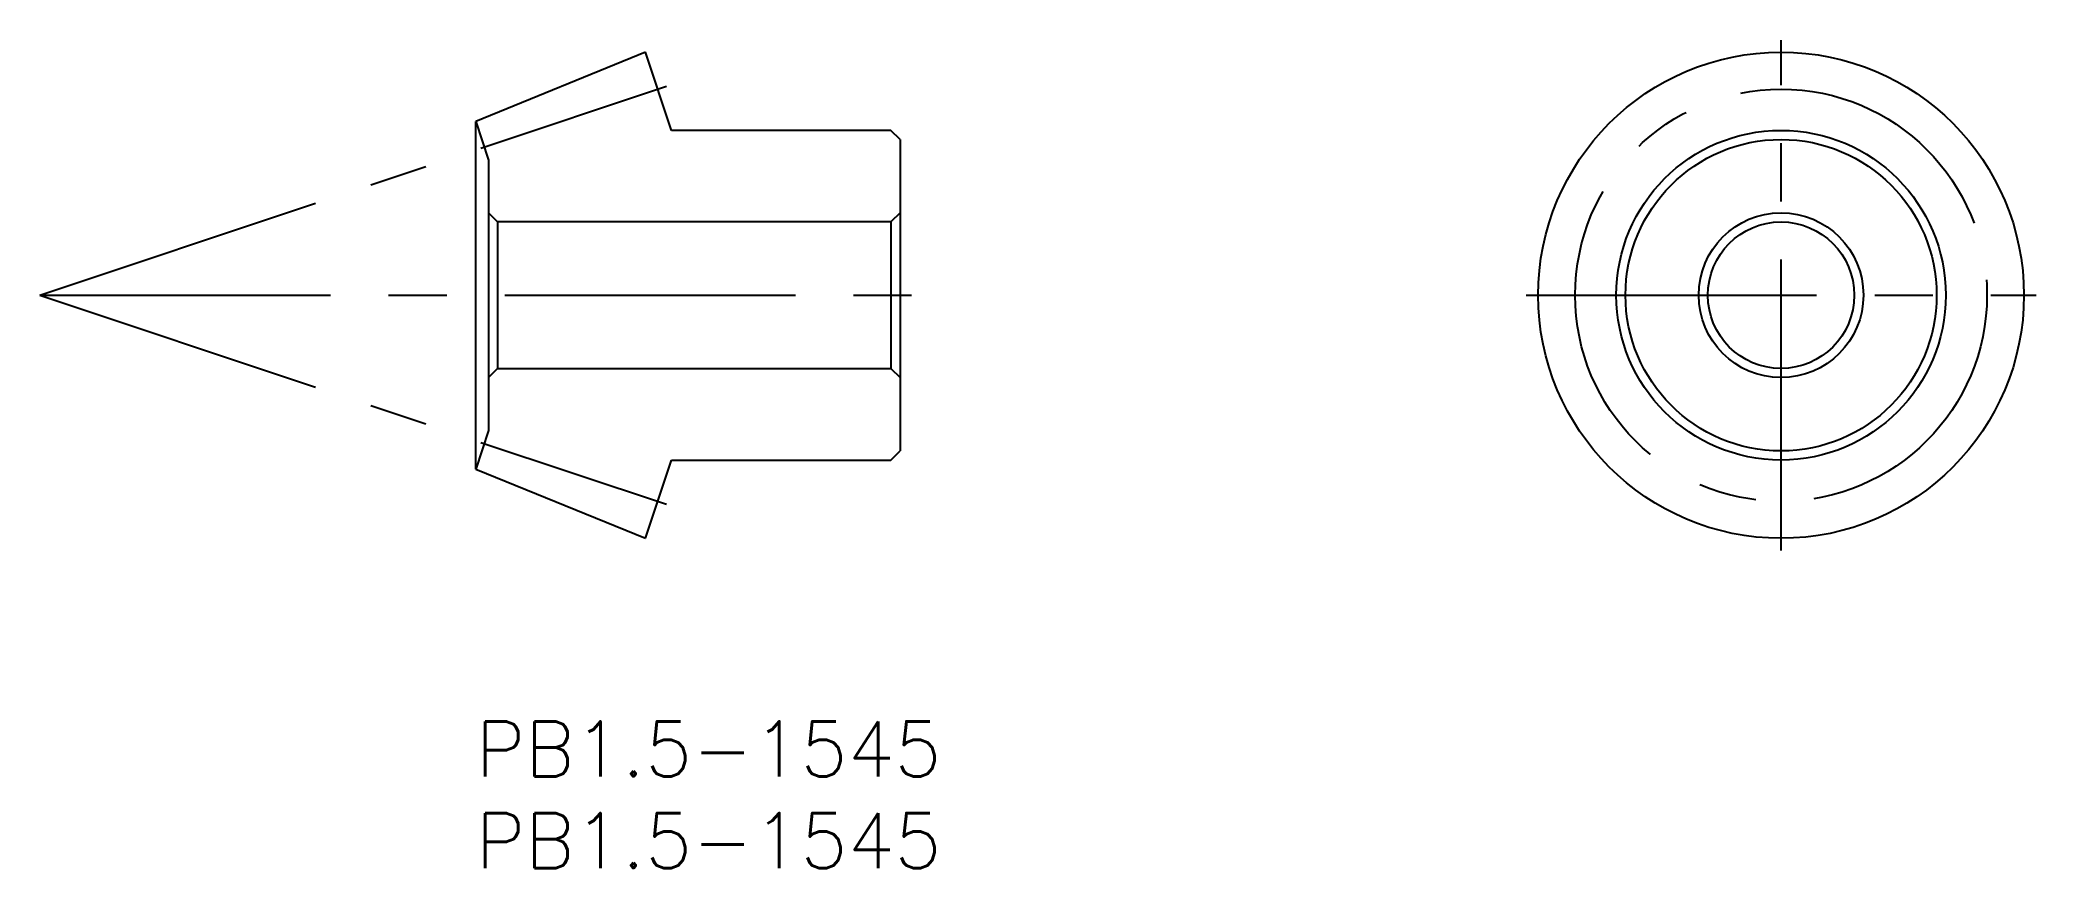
# Model space of a CAD drawing. Extents: x -24 to 85, y -8 to 37.
import ezdxf

# ---------------------------------------------------------------- set-up
doc = ezdxf.new("R2010")
doc.units = 0
doc.header["$LTSCALE"] = 0.5
doc.linetypes.add('CENTER', pattern=[50.8, 31.75, -6.35, 6.35, -6.35])
for name, color, linetype in [('MSM_CENTER', 1, 'CENTER'), ('MSM_CONTINUOUS', 7, 'CONTINUOUS'), ('MSM_PART_NUMBER', 7, 'CONTINUOUS')]:
    doc.layers.add(name, color=color, linetype=linetype)
doc.styles.get("Standard").update_dxf_attribs({"font": 'txt.shx', "height": 3, "bigfont": 'bigfont.shx'})

# ---------------------------------------------------------------- blocks, each defined once
blk = doc.blocks.new('*U17')
at = {"layer": 'MSM_PART_NUMBER'}
blk.add_text('PB1.5-1545', height=3, dxfattribs=at).set_placement((0, -3))
blk = doc.blocks.new('*U18')
at = {"layer": 'MSM_PART_NUMBER'}
blk.add_text('PB1.5-1545', height=3, dxfattribs=at).set_placement((0, -8))

msp = doc.modelspace()

# ---------------------------------------------------------------- linework, layer by layer
at = {"layer": 'MSM_CENTER'}
for p, q in [((71.32, 9.34), (71.32, 37.2)), ((-23.81, 23.27), (10.42, 34.68)), ((-23.81, 23.27), (24.35, 23.27)), ((-23.81, 23.27), (10.42, 11.86)), ((57.39, 23.27), (85.25, 23.27))]:
    msp.add_line(p, q, dxfattribs=at)
msp.add_circle((71.32, 23.27), 11.25, dxfattribs=at)
at = {"layer": 'MSM_CONTINUOUS'}
for p, q in [((9.27, 36.54), (0, 32.76)), ((10.69, 32.27), (9.27, 36.54)), ((0, 32.76), (0.69, 30.64)), ((0, 13.78), (0, 32.76)), ((22.69, 32.27), (10.69, 32.27)), ((23.19, 31.77), (22.69, 32.27)), ((23.19, 31.77), (23.19, 14.77)), ((0.69, 30.64), (0.69, 15.89)), ((1.19, 27.27), (0.69, 27.77)), ((22.69, 27.27), (1.19, 27.27)), ((1.19, 27.27), (1.19, 19.27)), ((23.19, 27.77), (22.69, 27.27)), ((22.69, 27.27), (22.69, 19.27)), ((0.69, 18.77), (1.19, 19.27)), ((1.19, 19.27), (22.69, 19.27)), ((22.69, 19.27), (23.19, 18.77)), ((0.69, 15.89), (0, 13.78)), ((9.27, 10), (10.69, 14.27)), ((10.69, 14.27), (22.69, 14.27)), ((22.69, 14.27), (23.19, 14.77)), ((0, 13.78), (9.27, 10))]:
    msp.add_line(p, q, dxfattribs=at)
for radius in [13.27, 9, 8.5, 4.5, 4]:
    msp.add_circle((71.32, 23.27), radius, dxfattribs=at)

# ---------------------------------------------------------------- block references
for name in ['*U17', '*U18']:
    msp.add_blockref(name, (0, 0), dxfattribs=at)

doc.saveas('drawing.dxf')
